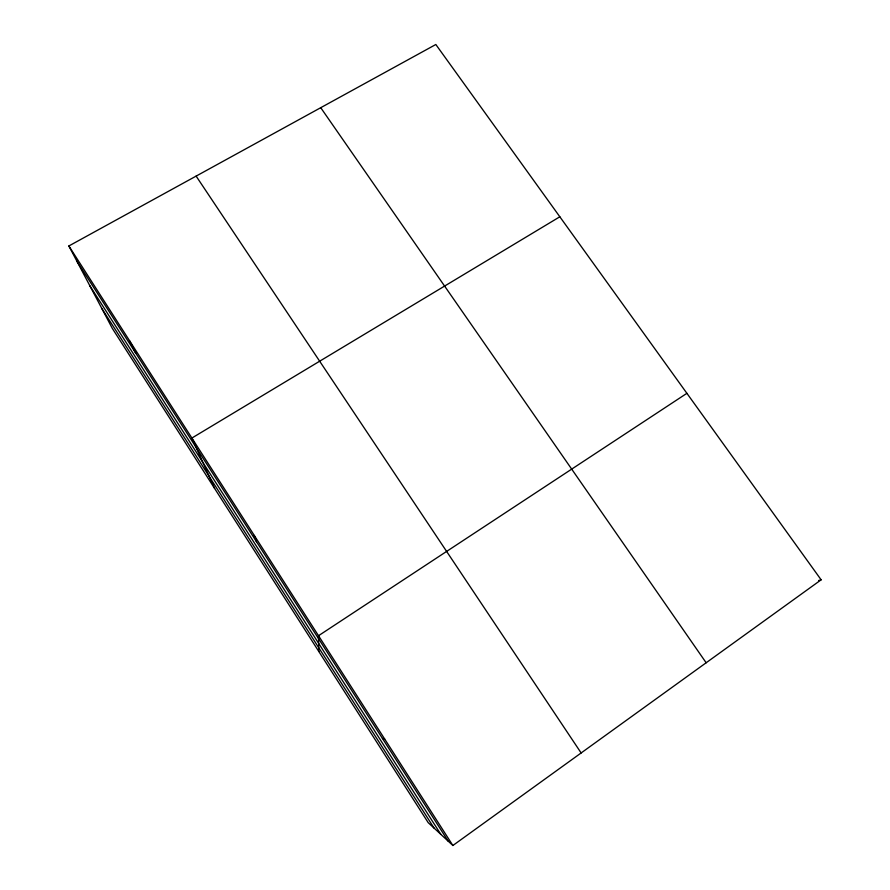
<?xml version="1.0" encoding="UTF-8"?>
<svg xmlns="http://www.w3.org/2000/svg" width="890" height="890" viewBox="0 0 890 890"><rect width="100%" height="100%" fill="white"/><g stroke="black" fill="none" stroke-linecap="round" stroke-linejoin="round"><path stroke-width="1.33" d="M452.877 845.5L821.136 579.813L435.833 44.5L68.864 245.974L112.285 328.343L428.212 822.672L452.877 845.5L68.864 245.974M686.902 393.313L318.509 635.727L318.809 651.491M559.832 216.782L191.895 438.047L214.601 488.432M818.644 580.525L821.136 579.813M382.455 738.466L384.68 739.034M320.734 107.69L706.159 662.772M196.123 176.109L581.137 752.962M76.929 261.271L448.237 841.206M89.857 285.79L440.85 834.375M101.805 308.474L434.086 828.112M129.484 340.603L135.68 353.041M254.273 535.435L256.476 541.71"/></g></svg>
